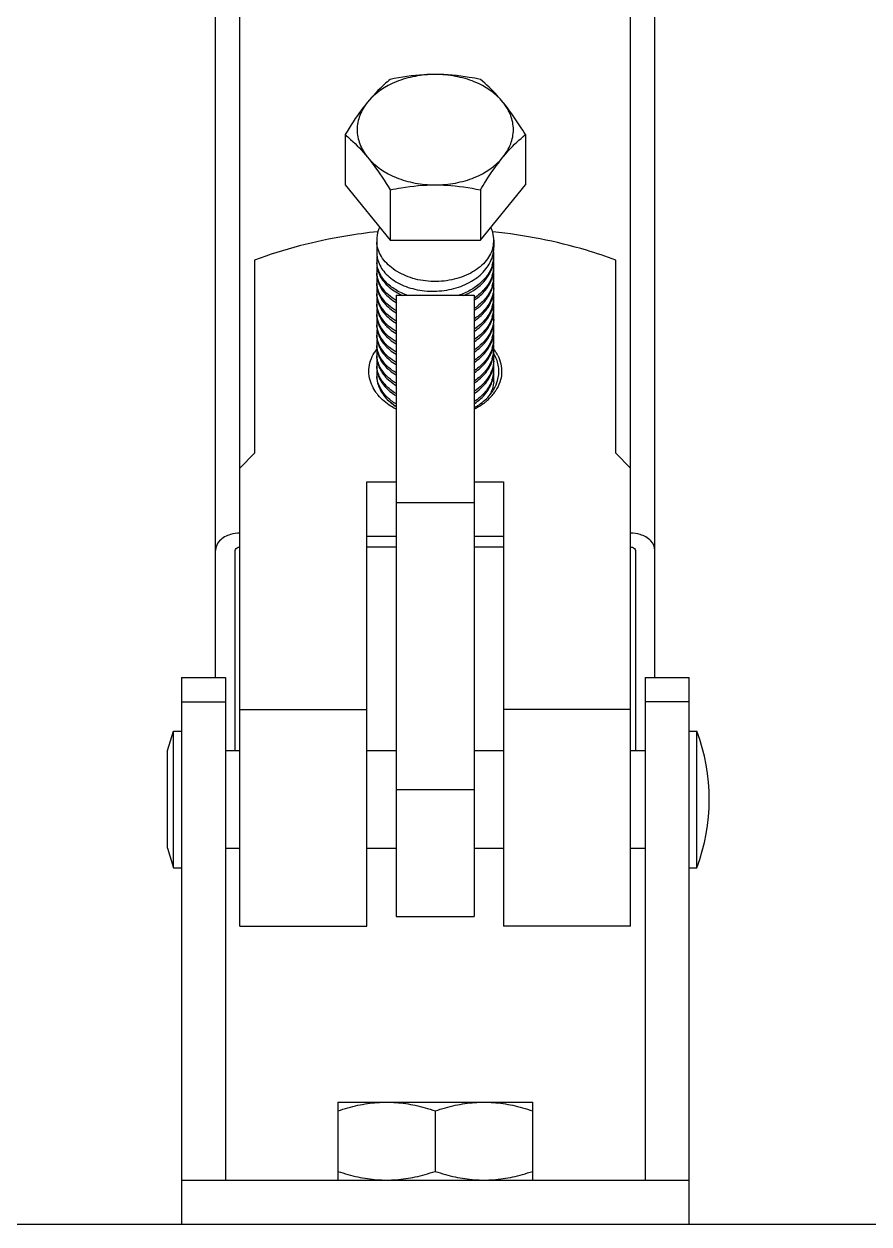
# Model space of a CAD drawing. Extents: x 921423 to 1291758, y 534425 to 1049953.
# Drawn here: x 1129454 to 1129848, y 853086 to 853646 of the extents above; entities that cross this region are included whole.
import ezdxf

# ---------------------------------------------------------------- set-up
doc = ezdxf.new("R2010")
doc.units = 0
doc.header["$LTSCALE"] = 1000
doc.header["$MEASUREMENT"] = 0
doc.layers.add('02___PRT_ALL_AXES', color=7, linetype='Continuous')

msp = doc.modelspace()

# ---------------------------------------------------------------- linework, layer by layer
at = {"color": 0, "linetype": 'Continuous'}
for p, q in [((1129554.63, 853224.68), (1129554.63, 855745.38)), ((1129736.76, 853224.68), (1129736.76, 855745.38)), ((1129543.25, 853340.79), (1129543.25, 855653.75)), ((1129748.14, 853340.79), (1129748.14, 855653.75)), ((1129603.63, 853570.51), (1129624.66, 853544.75)), ((1129666.72, 853544.75), (1129687.75, 853570.51)), ((1129618.37, 853543.86), (1129618.37, 853539.99)), ((1129624.66, 853544.75), (1129666.72, 853544.75)), ((1129673.01, 853544.75), (1129673.01, 853541.44)), ((1129627.48, 853519), (1129627.48, 853229.24)), ((1129627.48, 853519), (1129663.91, 853519)), ((1129663.91, 853519), (1129663.91, 853229.24)), ((1129613.82, 853224.68), (1129613.82, 853432.07)), ((1129677.57, 853432.07), (1129677.57, 853224.68)), ((1129627.48, 853422.41), (1129663.91, 853422.41)), ((1129552.35, 853306.64), (1129552.35, 853400.02)), ((1129613.82, 853401.63), (1129627.48, 853401.63)), ((1129663.91, 853401.63), (1129677.57, 853401.63)), ((1129739.03, 853400.02), (1129739.03, 853306.64)), ((1129527.31, 853340.79), (1129527.31, 853085.81)), ((1129527.31, 853340.79), (1129547.8, 853340.79)), ((1129547.8, 853340.79), (1129547.8, 853106.3)), ((1129743.59, 853340.79), (1129743.59, 853106.3)), ((1129743.59, 853340.79), (1129764.08, 853340.79)), ((1129764.08, 853085.81), (1129764.08, 853340.79)), ((1129527.31, 853329.32), (1129547.8, 853329.32)), ((1129764.08, 853329.32), (1129743.59, 853329.32)), ((1129554.63, 853325.73), (1129613.82, 853325.73)), ((1129736.76, 853325.73), (1129677.57, 853325.73)), ((1129627.48, 853288.43), (1129663.91, 853288.43)), ((1129627.48, 853229.24), (1129663.91, 853229.24)), ((1129554.63, 853224.68), (1129613.82, 853224.68)), ((1129736.76, 853224.68), (1129677.57, 853224.68)), ((1129527.31, 853106.3), (1129764.08, 853106.3)), ((1128927.18, 853085.81), (1132973.83, 853085.81)), ((1129527.31, 853085.81), (1129764.08, 853085.81))]:
    msp.add_line(p, q, dxfattribs=at)
for centre, radius, start, end in [((1129657.82, 853541.5), 15.2, 345.7645, 352.4655), ((1129658.17, 853541.45), 14.85, 352.4737, 359.9828), ((1129658.17, 853537.57), 14.85, 0.0172, 7.5233), ((1129631.07, 853539.03), 12.69, 180.0261, 188.8221), ((1129631.07, 853535.16), 12.69, 171.1842, 179.9741), ((1129630.97, 853535.17), 12.59, 180.0047, 184.3398), ((1129631.07, 853534.2), 12.69, 180.0258, 188.7806), ((1129631.43, 853539.09), 13.06, 188.8281, 195.331), ((1129631.68, 853539.16), 13.32, 195.318, 196.4116), ((1129657.44, 853541.59), 15.59, 342.5053, 345.7688), ((1129657.62, 853537.67), 15.4, 342.4874, 350.6008), ((1129657.82, 853536.67), 15.2, 345.765, 352.4755), ((1129658.05, 853537.6), 14.96, 350.6285, 356.2824), ((1129658.17, 853532.75), 14.85, 0.0173, 7.5331), ((1129658.17, 853536.62), 14.85, 352.4838, 359.9829), ((1129658.26, 853537.58), 14.75, 356.2903, 359.9967), ((1129631.07, 853530.33), 12.69, 171.1421, 179.9737), ((1129630.97, 853530.34), 12.59, 180.0047, 184.3389), ((1129631.07, 853529.38), 12.69, 180.0259, 188.8006), ((1129631.43, 853534.26), 13.06, 188.7878, 195.4437), ((1129631.68, 853534.33), 13.32, 195.4298, 196.4011), ((1129657.44, 853536.76), 15.59, 342.506, 345.7693), ((1129657.62, 853532.84), 15.4, 342.4882, 350.5962), ((1129657.82, 853531.84), 15.2, 345.7661, 352.4791), ((1129658.05, 853532.77), 14.96, 350.6239, 356.2823), ((1129658.17, 853527.92), 14.85, 0.0173, 7.5369), ((1129658.17, 853531.79), 14.85, 352.4874, 359.9829), ((1129658.26, 853532.75), 14.75, 356.2903, 359.9967), ((1129631.07, 853525.5), 12.69, 171.1623, 179.9738), ((1129630.97, 853525.51), 12.59, 180.0047, 184.3393), ((1129631.06, 853524.55), 12.69, 180.0256, 188.7306), ((1129631.43, 853529.43), 13.06, 188.8073, 195.3901), ((1129631.68, 853529.5), 13.32, 195.3767, 196.4046), ((1129657.42, 853527.11), 15.6, 342.4507, 345.7485), ((1129657.44, 853531.93), 15.59, 342.5088, 345.7705), ((1129657.62, 853528.02), 15.4, 342.491, 350.6057), ((1129657.82, 853527.01), 15.19, 345.7447, 352.2927), ((1129658.05, 853527.94), 14.96, 350.6334, 356.2824), ((1129658.16, 853526.96), 14.85, 352.3003, 359.9825), ((1129658.17, 853523.09), 14.84, 0.0162, 7.3444), ((1129658.26, 853527.92), 14.75, 356.2904, 359.9967), ((1129658.25, 853523.09), 14.76, 356.2871, 359.9968), ((1129631.07, 853520.67), 12.69, 171.0902, 179.9732), ((1129630.97, 853520.68), 12.59, 180.0048, 184.3375), ((1129631.07, 853519.72), 12.69, 180.026, 188.81), ((1129631.07, 853515.84), 12.69, 171.172, 179.9739), ((1129631.47, 853524.61), 13.1, 188.7459, 196.4145), ((1129631.43, 853519.77), 13.06, 188.8163, 195.3571), ((1129641.75, 853544.58), 28.03, 240.8611, 246.0888), ((1129648.99, 853539.97), 26.8, 304.0219, 305.4569), ((1129649.15, 853538.77), 26.52, 304.0158, 306.628), ((1129657.44, 853522.27), 15.59, 342.5162, 345.7074), ((1129657.82, 853522.18), 15.2, 345.7024, 352.5014), ((1129658.05, 853518.28), 14.96, 350.6455, 356.2829), ((1129658.17, 853518.26), 14.85, 0.0174, 7.5599), ((1129658.17, 853517.3), 14.85, 352.4728, 359.9828), ((1129658.17, 853522.13), 14.84, 352.5103, 359.983), ((1129658.26, 853518.26), 14.75, 356.2908, 359.9967), ((1129630.97, 853515.85), 12.59, 180.0047, 184.3395), ((1129631.07, 853514.89), 12.69, 180.0261, 188.8208), ((1129631.07, 853511.01), 12.69, 171.1822, 179.9739), ((1129631.43, 853514.95), 13.06, 188.8271, 195.3744), ((1129631.68, 853519.84), 13.32, 195.3439, 196.408), ((1129631.68, 853515.01), 13.32, 195.3611, 196.4085), ((1129649.58, 853534.3), 25.78, 303.9761, 309.7942), ((1129657.62, 853518.36), 15.4, 342.4982, 350.6179), ((1129657.44, 853517.44), 15.59, 342.5012, 345.7673), ((1129657.82, 853517.35), 15.2, 345.763, 352.4646), ((1129658.05, 853513.45), 14.96, 350.6081, 356.282), ((1129658.17, 853513.43), 14.85, 0.0171, 7.5219), ((1129658.17, 853512.47), 14.85, 352.484, 359.9829), ((1129658.26, 853513.43), 14.75, 356.2901, 359.9967), ((1129630.97, 853511.02), 12.59, 180.0047, 184.3394), ((1129631.06, 853510.06), 12.69, 180.0244, 188.5938), ((1129631.07, 853506.18), 12.7, 170.9624, 179.9731), ((1129630.97, 853506.19), 12.59, 180.0047, 184.3399), ((1129631.42, 853510.11), 13.05, 188.6018, 195.319), ((1129631.68, 853510.18), 13.32, 195.3053, 196.412), ((1129657.62, 853513.53), 15.4, 342.4834, 350.5805), ((1129657.44, 853512.61), 15.59, 342.5129, 345.7612), ((1129657.82, 853512.52), 15.2, 345.7567, 352.4756), ((1129658.17, 853508.6), 14.85, 0.0173, 7.5336), ((1129658.17, 853507.64), 14.84, 352.7047, 359.9841), ((1129658.26, 853508.6), 14.75, 356.2905, 359.9967), ((1129631.07, 853505.23), 12.69, 180.0261, 188.8286), ((1129631.07, 853501.35), 12.69, 171.1905, 179.974), ((1129630.97, 853501.36), 12.59, 180.0047, 184.3399), ((1129631.07, 853500.4), 12.69, 180.0262, 188.8331), ((1129631.43, 853505.29), 13.06, 188.8345, 195.3262), ((1129631.68, 853505.35), 13.32, 195.3132, 196.4121), ((1129657.44, 853507.78), 15.59, 342.5097, 345.7713), ((1129657.62, 853503.87), 15.4, 342.492, 350.5559), ((1129657.82, 853507.69), 15.19, 345.7662, 352.6946), ((1129657.82, 853502.86), 15.2, 345.7651, 352.4335), ((1129658.05, 853503.79), 14.96, 350.5832, 356.2821), ((1129658.16, 853503.77), 14.85, 0.0178, 7.7481), ((1129658.17, 853502.81), 14.85, 352.4415, 359.9826), ((1129658.17, 853498.94), 14.84, 0.017, 7.4911), ((1129658.26, 853503.77), 14.75, 356.2903, 359.9967), ((1129631.07, 853496.52), 12.69, 171.1948, 179.9741), ((1129630.97, 853496.53), 12.59, 180.0047, 184.3399), ((1129631.07, 853495.57), 12.69, 180.0263, 188.8502), ((1129631.43, 853500.46), 13.06, 188.839, 195.3291), ((1129631.68, 853500.52), 13.32, 195.3162, 196.4116), ((1129657.44, 853502.96), 15.59, 342.5047, 345.7693), ((1129657.62, 853499.04), 15.4, 342.4869, 350.5608), ((1129657.82, 853498.03), 15.2, 345.7634, 352.4502), ((1129658.05, 853498.96), 14.96, 350.5882, 356.2819), ((1129658.17, 853497.98), 14.85, 352.4583, 359.9827), ((1129658.17, 853494.11), 14.84, 0.0171, 7.5078), ((1129658.26, 853498.95), 14.75, 356.29, 359.9967), ((1129634.44, 853481.76), 20.12, 142.3489, 148.6008), ((1129631.07, 853491.69), 12.69, 171.2117, 179.9742), ((1129630.97, 853491.7), 12.59, 180.0047, 184.3399), ((1129631.08, 853490.74), 12.7, 180.0275, 189.1378), ((1129631.43, 853495.63), 13.06, 188.8559, 195.3165), ((1129631.68, 853495.69), 13.32, 195.3037, 196.4098), ((1129657.42, 853493.3), 15.61, 342.4474, 345.7479), ((1129657.44, 853498.13), 15.59, 342.5016, 345.7678), ((1129657.62, 853494.21), 15.4, 342.4839, 350.5731), ((1129657.82, 853493.2), 15.2, 345.744, 352.2642), ((1129658.05, 853494.13), 14.96, 350.6006, 356.2819), ((1129658.16, 853493.15), 14.85, 352.2715, 359.9822), ((1129658.17, 853489.28), 14.84, 0.0161, 7.3158), ((1129656.35, 853481.32), 20.87, 36.2144, 37.3583), ((1129658.26, 853494.12), 14.75, 356.29, 359.9967), ((1129658.25, 853489.29), 14.76, 356.2864, 359.9968), ((1129657.01, 853482.5), 18.5, 25.7842, 30.2173), ((1129656.63, 853481.52), 20.53, 35.2732, 36.2138), ((1129657.36, 853482.03), 19.64, 30.3926, 35.3016), ((1129658.29, 853482.58), 18.56, 26.9541, 30.3712), ((1129631.06, 853486.87), 12.68, 171.5074, 179.9763), ((1129630.97, 853486.87), 12.6, 180.0045, 184.3461), ((1129631.07, 853485.91), 12.69, 180.0259, 188.8163), ((1129631.07, 853482.04), 12.69, 171.1784, 179.9739), ((1129631.43, 853485.97), 13.06, 188.8225, 195.3423), ((1129631.48, 853490.81), 13.11, 189.1519, 196.4725), ((1129657.44, 853488.47), 15.59, 342.5002, 345.767), ((1129657.82, 853488.37), 15.2, 345.7626, 352.4593), ((1129658.05, 853484.47), 14.96, 350.5997, 356.2819), ((1129658.17, 853488.32), 14.85, 352.4674, 359.9827), ((1129658.17, 853483.49), 14.85, 352.4768, 359.9828), ((1129658.17, 853484.45), 14.85, 0.0171, 7.5167), ((1129658.26, 853484.46), 14.75, 356.29, 359.9967), ((1129630.92, 853482.04), 12.54, 180.0004, 181.3615), ((1129630.94, 853482.04), 12.57, 181.3612, 181.7508), ((1129630.97, 853482.04), 12.59, 181.751, 182.8386), ((1129631.01, 853482.05), 12.63, 182.8389, 184.3369), ((1129632.08, 853481.65), 13.71, 182.4041, 185.3847), ((1129632.15, 853481.66), 13.78, 185.3863, 188.5573), ((1129632.25, 853481.68), 13.88, 188.5565, 189.7372), ((1129632.61, 853481.74), 14.25, 189.7635, 196.3232), ((1129631.68, 853486.03), 13.32, 195.3291, 196.4048), ((1129631.82, 853486.08), 13.47, 196.4057, 197.9066), ((1129657.11, 853484.71), 15.93, 340.3906, 342.5035), ((1129657.32, 853484.64), 15.72, 342.5059, 343.6314), ((1129657.51, 853484.58), 15.52, 343.6293, 345.8256), ((1129657.51, 853483.62), 15.52, 343.6331, 345.7762), ((1129657.77, 853484.52), 15.24, 345.8222, 350.5981), ((1129657.66, 853483.58), 15.36, 345.779, 346.5707), ((1129657.83, 853483.54), 15.18, 346.5629, 352.0348), ((1129658.01, 853483.51), 15.01, 352.0459, 352.4859), ((1129658.19, 853479.96), 14.83, 0.0024, 7.7076), ((1129658.04, 853479.61), 14.97, 6.4782, 7.5176), ((1129658.15, 853479.97), 14.86, 355.0066, 356.2884), ((1129658.19, 853479.96), 14.83, 356.2883, 358.4923), ((1129658.22, 853479.96), 14.79, 359.2944, 359.9935), ((1129658.21, 853479.96), 14.8, 358.4929, 359.2944), ((1129634.99, 853485.81), 20.81, 215.7862, 218.0548), ((1129635.57, 853486.26), 21.54, 218.0525, 219.8785), ((1129633.4, 853481.98), 15.06, 196.3538, 204.7791), ((1129632.65, 853482.51), 14.34, 198.9126, 207.9645), ((1129633.44, 853482.92), 15.24, 207.9029, 209.9247), ((1129655.56, 853485.48), 20.27, 321.0855, 326.5693), ((1129655.82, 853486.25), 21.54, 317.7004, 324.3228), ((1129656.33, 853484.96), 19.34, 326.6074, 327.368), ((1129656.58, 853484.79), 19.04, 327.3662, 328.8166), ((1129656.84, 853484.64), 18.74, 328.8185, 329.5914), ((1129656.98, 853484.55), 18.57, 329.5918, 330.0556), ((1129656.75, 853485.55), 20.37, 324.3797, 325.1795), ((1129657.02, 853485.36), 20.04, 325.1775, 326.7079), ((1129657.3, 853485.18), 19.71, 326.7099, 327.5282), ((1129639.42, 853486.39), 22.7, 229.2088, 231.6793), ((1129638.87, 853486.85), 22.6, 231.1281, 233.6248), ((1129640.58, 853487.88), 24.59, 231.7276, 237.6054), ((1129639.97, 853488.37), 24.48, 233.6672, 239.1115), ((1129651.47, 853490.89), 27.91, 305.2617, 306.9792), ((1129652.21, 853489.93), 26.7, 306.966, 310.4677), ((1129653.57, 853488.35), 24.61, 310.4384, 316.1426), ((1129654.71, 853487.22), 23.01, 316.19, 317.7487)]:
    msp.add_arc(centre, radius, start, end, dxfattribs=at)
for points, knots in [([(1129632.8, 853518.96), (1129630.82, 853519.65), (1129627.14, 853521.34), (1129622.56, 853524.93), (1129619.45, 853529.29), (1129618.53, 853532.6), (1129618.41, 853534.21)], [0, 0, 0, 0, 0.284949, 0.545175, 0.781019, 1, 1, 1, 1]), ([(1129618.9, 853535.39), (1129619.54, 853533.25), (1129622.08, 853529), (1129628.3, 853524.36), (1129636.31, 853521.44), (1129645.31, 853520.55), (1129654.36, 853521.78), (1129662.5, 853525.05), (1129668.9, 853530.09), (1129671.58, 853534.61), (1129672.31, 853536.9)], [0, 0, 0, 0, 0.1028, 0.219577, 0.350442, 0.49027, 0.631417, 0.766201, 0.889254, 1, 1, 1, 1]), ([(1129627.4, 853516.63), (1129624.95, 853518.1), (1129621.66, 853520.89), (1129619.07, 853525.66), (1129618.5, 853528.16), (1129618.41, 853529.38)], [0, 0, 0, 0, 0.531925, 0.771628, 1, 1, 1, 1]), ([(1129618.9, 853530.57), (1129619.53, 853528.44), (1129622.04, 853524.22), (1129625.9, 853521.32), (1129628.1, 853520.09)], [0, 0, 0, 0, 0.46845, 1, 1, 1, 1]), ([(1129672.31, 853533.04), (1129671.81, 853531.47), (1129670.27, 853528.38), (1129666.69, 853524.4), (1129661.99, 853521.14), (1129658.38, 853519.57), (1129656.47, 853518.93)], [0, 0, 0, 0, 0.224612, 0.465352, 0.724449, 1, 1, 1, 1]), ([(1129659.04, 853518.94), (1129662.15, 853520.28), (1129667.7, 853523.7), (1129671.41, 853529.23), (1129672.31, 853532.07)], [0, 0, 0, 0, 0.53219, 1, 1, 1, 1]), ([(1129627.41, 853511.8), (1129624.95, 853513.27), (1129621.66, 853516.06), (1129619.07, 853520.83), (1129618.5, 853523.33), (1129618.41, 853524.55)], [0, 0, 0, 0, 0.531924, 0.771627, 1, 1, 1, 1]), ([(1129618.9, 853525.74), (1129619.5, 853523.72), (1129621.81, 853519.72), (1129625.37, 853516.88), (1129627.41, 853515.66)], [0, 0, 0, 0, 0.470184, 1, 1, 1, 1]), ([(1129672.31, 853528.21), (1129671.69, 853526.25), (1129669.57, 853522.39), (1129666.36, 853519.44), (1129664.53, 853518.14)], [0, 0, 0, 0, 0.477761, 1, 1, 1, 1]), ([(1129664.97, 853517.49), (1129666.69, 853518.77), (1129669.72, 853521.66), (1129671.71, 853525.37), (1129672.31, 853527.25)], [0, 0, 0, 0, 0.521279, 1, 1, 1, 1]), ([(1129672.31, 853523.38), (1129671.78, 853521.71), (1129670.08, 853518.39), (1129667.53, 853515.71), (1129666.08, 853514.5)], [0, 0, 0, 0, 0.48128, 1, 1, 1, 1]), ([(1129627.4, 853506.97), (1129624.95, 853508.44), (1129621.66, 853511.24), (1129619.07, 853516.01), (1129618.5, 853518.5), (1129618.41, 853519.73)], [0, 0, 0, 0, 0.531915, 0.771618, 1, 1, 1, 1]), ([(1129618.9, 853520.91), (1129619.5, 853518.89), (1129621.81, 853514.89), (1129625.37, 853512.05), (1129627.4, 853510.84)], [0, 0, 0, 0, 0.470189, 1, 1, 1, 1]), ([(1129666.59, 853513.97), (1129667.92, 853515.14), (1129670.25, 853517.71), (1129671.8, 853520.83), (1129672.3, 853522.4)], [0, 0, 0, 0, 0.517488, 1, 1, 1, 1]), ([(1129672.98, 853522.14), (1129672.84, 853519.92), (1129671.45, 853515.33), (1129668.4, 853511.7), (1129666.59, 853510.11)], [0, 0, 0, 0, 0.478758, 1, 1, 1, 1]), ([(1129667.1, 853509.61), (1129668.31, 853510.74), (1129670.42, 853513.19), (1129671.84, 853516.11), (1129672.31, 853517.59)], [0, 0, 0, 0, 0.516175, 1, 1, 1, 1]), ([(1129627.4, 853502.14), (1129624.95, 853503.61), (1129621.66, 853506.4), (1129619.07, 853511.18), (1129618.5, 853513.67), (1129618.41, 853514.9)], [0, 0, 0, 0, 0.531925, 0.771625, 1, 1, 1, 1]), ([(1129618.9, 853516.08), (1129619.5, 853514.06), (1129621.81, 853510.06), (1129625.37, 853507.22), (1129627.4, 853506)], [0, 0, 0, 0, 0.47018, 1, 1, 1, 1]), ([(1129663.97, 853511.95), (1129664.2, 853512.11), (1129665.1, 853512.74), (1129665.97, 853513.43), (1129666.59, 853513.97)], [0, 0, 0, 0, 0.254157, 1, 1, 1, 1]), ([(1129672.31, 853513.73), (1129671.66, 853511.67), (1129669.39, 853507.63), (1129665.94, 853504.59), (1129663.98, 853503.27)], [0, 0, 0, 0, 0.476588, 1, 1, 1, 1]), ([(1129663.98, 853502.3), (1129665.94, 853503.63), (1129669.39, 853506.66), (1129671.66, 853510.7), (1129672.31, 853512.76)], [0, 0, 0, 0, 0.523421, 1, 1, 1, 1]), ([(1129627.4, 853497.31), (1129624.95, 853498.78), (1129621.66, 853501.58), (1129619.07, 853506.35), (1129618.5, 853508.84), (1129618.41, 853510.07)], [0, 0, 0, 0, 0.531928, 0.771625, 1, 1, 1, 1]), ([(1129618.9, 853511.25), (1129619.5, 853509.23), (1129621.81, 853505.23), (1129625.37, 853502.39), (1129627.4, 853501.18)], [0, 0, 0, 0, 0.470176, 1, 1, 1, 1]), ([(1129618.9, 853506.42), (1129619.5, 853504.4), (1129621.81, 853500.4), (1129625.37, 853497.56), (1129627.41, 853496.35)], [0, 0, 0, 0, 0.470172, 1, 1, 1, 1]), ([(1129666.59, 853510.11), (1129666.38, 853509.93), (1129665.54, 853509.21), (1129664.66, 853508.55), (1129663.97, 853508.09)], [0, 0, 0, 0, 0.245893, 1, 1, 1, 1]), ([(1129663.98, 853507.13), (1129664.26, 853507.32), (1129665.35, 853508.09), (1129666.38, 853508.93), (1129667.1, 853509.61)], [0, 0, 0, 0, 0.254915, 1, 1, 1, 1]), ([(1129672.31, 853508.89), (1129671.66, 853506.84), (1129669.39, 853502.79), (1129665.94, 853499.76), (1129663.98, 853498.44)], [0, 0, 0, 0, 0.476579, 1, 1, 1, 1]), ([(1129663.98, 853497.47), (1129665.94, 853498.8), (1129669.39, 853501.83), (1129671.66, 853505.88), (1129672.31, 853507.93)], [0, 0, 0, 0, 0.523412, 1, 1, 1, 1]), ([(1129672.98, 853507.65), (1129672.9, 853506.32), (1129672.35, 853503.62), (1129669.79, 853498.44), (1129666.48, 853495.3), (1129663.98, 853493.61)], [0, 0, 0, 0, 0.232557, 0.47421, 1, 1, 1, 1]), ([(1129627.41, 853492.48), (1129624.95, 853493.95), (1129621.66, 853496.75), (1129619.07, 853501.52), (1129618.5, 853504.01), (1129618.41, 853505.24)], [0, 0, 0, 0, 0.531934, 0.771628, 1, 1, 1, 1]), ([(1129627.4, 853487.65), (1129624.95, 853489.12), (1129621.66, 853491.92), (1129619.07, 853496.69), (1129618.5, 853499.18), (1129618.41, 853500.41)], [0, 0, 0, 0, 0.531934, 0.771628, 1, 1, 1, 1]), ([(1129618.9, 853501.59), (1129619.5, 853499.57), (1129621.81, 853495.57), (1129625.37, 853492.73), (1129627.4, 853491.52)], [0, 0, 0, 0, 0.470172, 1, 1, 1, 1]), ([(1129663.98, 853492.64), (1129665.94, 853493.97), (1129669.39, 853497), (1129671.66, 853501.05), (1129672.31, 853503.1)], [0, 0, 0, 0, 0.523413, 1, 1, 1, 1]), ([(1129627.4, 853482.82), (1129624.95, 853484.29), (1129621.66, 853487.09), (1129619.07, 853491.86), (1129618.5, 853494.35), (1129618.41, 853495.58)], [0, 0, 0, 0, 0.531935, 0.77163, 1, 1, 1, 1]), ([(1129618.9, 853496.76), (1129619.5, 853494.74), (1129621.81, 853490.74), (1129625.37, 853487.9), (1129627.4, 853486.69)], [0, 0, 0, 0, 0.470174, 1, 1, 1, 1]), ([(1129672.31, 853499.24), (1129671.66, 853497.18), (1129669.39, 853493.14), (1129665.94, 853490.1), (1129663.98, 853488.78)], [0, 0, 0, 0, 0.476587, 1, 1, 1, 1]), ([(1129663.98, 853487.81), (1129665.94, 853489.14), (1129669.39, 853492.17), (1129671.66, 853496.22), (1129672.31, 853498.27)], [0, 0, 0, 0, 0.523415, 1, 1, 1, 1]), ([(1129616.37, 853476.56), (1129615.21, 853478.98), (1129614, 853484.55), (1129615.84, 853489.92), (1129617.26, 853492.25)], [0, 0, 0, 0, 0.496527, 1, 1, 1, 1]), ([(1129627.4, 853477.99), (1129624.95, 853479.47), (1129621.66, 853482.26), (1129619.07, 853487.03), (1129618.5, 853489.52), (1129618.41, 853490.75)], [0, 0, 0, 0, 0.531934, 0.771631, 1, 1, 1, 1]), ([(1129618.9, 853491.93), (1129619.5, 853489.91), (1129621.81, 853485.91), (1129625.37, 853483.08), (1129627.4, 853481.86)], [0, 0, 0, 0, 0.470176, 1, 1, 1, 1]), ([(1129672.31, 853494.41), (1129671.66, 853492.35), (1129669.39, 853488.31), (1129665.94, 853485.27), (1129663.98, 853483.95)], [0, 0, 0, 0, 0.476585, 1, 1, 1, 1]), ([(1129663.98, 853482.99), (1129665.94, 853484.31), (1129669.39, 853487.34), (1129671.66, 853491.39), (1129672.31, 853493.44)], [0, 0, 0, 0, 0.523417, 1, 1, 1, 1]), ([(1129672.31, 853489.58), (1129671.66, 853487.52), (1129669.39, 853483.48), (1129665.94, 853480.45), (1129663.98, 853479.12)], [0, 0, 0, 0, 0.476583, 1, 1, 1, 1]), ([(1129674.77, 853479.31), (1129675.28, 853481.14), (1129675.63, 853485.05), (1129674.51, 853488.81), (1129673.68, 853490.55)], [0, 0, 0, 0, 0.495789, 1, 1, 1, 1]), ([(1129674.83, 853490.99), (1129676.1, 853488.48), (1129677.47, 853482.64), (1129675.46, 853477.01), (1129673.93, 853474.6)], [0, 0, 0, 0, 0.4965, 1, 1, 1, 1]), ([(1129619.32, 853482.04), (1129619.19, 853482.35), (1129618.75, 853483.61), (1129618.49, 853484.93), (1129618.41, 853485.92)], [0, 0, 0, 0, 0.254035, 1, 1, 1, 1]), ([(1129618.91, 853487.09), (1129619.5, 853485.07), (1129621.83, 853481.06), (1129625.4, 853478.22), (1129627.44, 853477.01)], [0, 0, 0, 0, 0.470105, 1, 1, 1, 1]), ([(1129663.95, 853478.13), (1129665.92, 853479.46), (1129669.37, 853482.49), (1129671.65, 853486.54), (1129672.3, 853488.6)], [0, 0, 0, 0, 0.523464, 1, 1, 1, 1]), ([(1129672.98, 853488.33), (1129672.9, 853487), (1129672.34, 853484.29), (1129669.78, 853479.1), (1129666.46, 853475.96), (1129663.95, 853474.27)], [0, 0, 0, 0, 0.232505, 0.474134, 1, 1, 1, 1]), ([(1129663.98, 853473.33), (1129665.94, 853474.65), (1129669.39, 853477.68), (1129671.66, 853481.73), (1129672.31, 853483.78)], [0, 0, 0, 0, 0.523421, 1, 1, 1, 1]), ([(1129619.08, 853477.86), (1129618.99, 853478.13), (1129618.66, 853479.18), (1129618.47, 853480.27), (1129618.41, 853481.09)], [0, 0, 0, 0, 0.252988, 1, 1, 1, 1]), ([(1129619.01, 853481.94), (1129619.64, 853479.98), (1129621.95, 853476.13), (1129625.43, 853473.38), (1129627.4, 853472.2)], [0, 0, 0, 0, 0.470876, 1, 1, 1, 1]), ([(1129627.44, 853473.14), (1129625.6, 853474.24), (1129622.33, 853476.77), (1129620.03, 853480.25), (1129619.32, 853482.04)], [0, 0, 0, 0, 0.527301, 1, 1, 1, 1]), ([(1129672.12, 853479.36), (1129671.43, 853477.41), (1129669.17, 853473.61), (1129665.86, 853470.73), (1129663.98, 853469.46)], [0, 0, 0, 0, 0.477487, 1, 1, 1, 1]), ([(1129663.98, 853468.5), (1129665.99, 853469.85), (1129669.51, 853472.96), (1129671.78, 853477.14), (1129672.4, 853479.25)], [0, 0, 0, 0, 0.523877, 1, 1, 1, 1]), ([(1129627.48, 853465.88), (1129626.64, 853466.31), (1129623.53, 853468.08), (1129620.73, 853470.43), (1129619.04, 853472.45)], [0, 0, 0, 0, 0.263547, 1, 1, 1, 1]), ([(1129619.72, 853475.67), (1129619.88, 853475.3), (1129620.58, 853473.81), (1129621.52, 853472.43), (1129622.33, 853471.48)], [0, 0, 0, 0, 0.242691, 1, 1, 1, 1]), ([(1129627.4, 853468.34), (1129626.63, 853468.8), (1129623.85, 853470.67), (1129621.46, 853473.19), (1129620.24, 853475.32)], [0, 0, 0, 0, 0.268013, 1, 1, 1, 1]), ([(1129663.97, 853466.65), (1129664.7, 853467.07), (1129667.41, 853468.75), (1129669.85, 853470.91), (1129671.33, 853472.74)], [0, 0, 0, 0, 0.262319, 1, 1, 1, 1]), ([(1129622.33, 853471.48), (1129622.51, 853471.28), (1129623.25, 853470.5), (1129624.05, 853469.77), (1129624.69, 853469.26)], [0, 0, 0, 0, 0.244707, 1, 1, 1, 1]), ([(1129550.17, 853407.42), (1129548.3, 853406.86), (1129544.97, 853405.18), (1129543.25, 853401.63), (1129543.25, 853400.02)], [0, 0, 0, 0, 0.547859, 1, 1, 1, 1]), ([(1129748.14, 853400.02), (1129748.14, 853401.63), (1129746.42, 853405.18), (1129743.09, 853406.86), (1129741.22, 853407.42)], [0, 0, 0, 0, 0.452141, 1, 1, 1, 1]), ([(1129552.35, 853400.02), (1129552.35, 853400.7), (1129553.39, 853401.53), (1129554.34, 853401.63), (1129554.63, 853401.63)], [0, 0, 0, 0, 0.70154, 1, 1, 1, 1]), ([(1129736.76, 853401.63), (1129737.05, 853401.63), (1129737.99, 853401.53), (1129739.03, 853400.7), (1129739.03, 853400.02)], [0, 0, 0, 0, 0.29846, 1, 1, 1, 1])]:
    msp.add_open_spline(points, degree=3, knots=knots, dxfattribs=at)
for points in [[(1129672.96, 853478.67), (1129672.86, 853477.58), (1129672.64, 853476.48), (1129672.31, 853475.43)], [(1129673.08, 853475.28), (1129673.8, 853476.54), (1129674.39, 853477.91), (1129674.77, 853479.31)], [(1129618.11, 853473.64), (1129617.45, 853474.56), (1129616.86, 853475.54), (1129616.37, 853476.56)], [(1129672.31, 853475.43), (1129672.03, 853474.53), (1129671.66, 853473.64), (1129671.22, 853472.8)], [(1129622.33, 853471.48), (1129623.02, 853470.66), (1129623.78, 853469.9), (1129624.59, 853469.2)], [(1129667.59, 853468.1), (1129666.45, 853467.3), (1129665.26, 853466.58), (1129664.02, 853465.94)], [(1129554.63, 853408.07), (1129553.13, 853408.07), (1129551.61, 853407.86), (1129550.17, 853407.42)], [(1129741.22, 853407.42), (1129739.78, 853407.86), (1129738.26, 853408.07), (1129736.76, 853408.07)]]:
    msp.add_open_spline(points, degree=3, dxfattribs=at)
at = {"layer": '02___PRT_ALL_AXES', "color": 0, "linetype": 'Continuous'}
for p, q in [((1129603.63, 853593.97), (1129603.63, 853570.51)), ((1129687.75, 853593.97), (1129687.75, 853570.51)), ((1129624.66, 853568.21), (1129624.66, 853544.75)), ((1129666.72, 853568.21), (1129666.72, 853544.75)), ((1129618.37, 853543.86), (1129618.37, 853539.03)), ((1129673.01, 853544.75), (1129673.01, 853541.44)), ((1129561.46, 853535.46), (1129561.46, 853445.31)), ((1129729.93, 853445.31), (1129729.93, 853535.46)), ((1129561.46, 853445.31), (1129554.63, 853438.41)), ((1129736.76, 853438.41), (1129729.93, 853445.31)), ((1129613.82, 853432.07), (1129627.48, 853432.07)), ((1129663.91, 853432.07), (1129677.57, 853432.07)), ((1129613.82, 853406.64), (1129627.48, 853406.64)), ((1129663.91, 853406.64), (1129677.57, 853406.64)), ((1129520.8, 853306.64), (1129523.67, 853315.75)), ((1129523.67, 853252), (1129523.67, 853315.75)), ((1129523.67, 853315.75), (1129527.31, 853315.75)), ((1129764.08, 853315.75), (1129767.72, 853315.75)), ((1129767.72, 853252), (1129767.72, 853315.75)), ((1129520.8, 853261.11), (1129520.8, 853306.64)), ((1129547.8, 853306.64), (1129554.63, 853306.64)), ((1129613.82, 853306.64), (1129627.48, 853306.64)), ((1129663.91, 853306.64), (1129677.57, 853306.64)), ((1129736.76, 853306.64), (1129743.59, 853306.64)), ((1129520.8, 853261.11), (1129523.67, 853252)), ((1129547.8, 853261.11), (1129554.63, 853261.11)), ((1129613.82, 853261.11), (1129627.48, 853261.11)), ((1129663.91, 853261.11), (1129677.57, 853261.11)), ((1129736.76, 853261.11), (1129743.59, 853261.11)), ((1129523.67, 853252), (1129527.31, 853252)), ((1129764.08, 853252), (1129767.72, 853252)), ((1129600.26, 853142.65), (1129600.26, 853106.3)), ((1129600.26, 853142.65), (1129691.13, 853142.65)), ((1129691.13, 853106.3), (1129691.13, 853142.65)), ((1129645.69, 853138.59), (1129645.69, 853110.36))]:
    msp.add_line(p, q, dxfattribs=at)
for centre, radius, start, end in [((1129632.01, 853544.76), 13.64, 180.0035, 183.7174), ((1129658.71, 853544.86), 14.32, 344.2932, 346.4117), ((1129659.1, 853544.77), 13.91, 346.3827, 359.9215), ((1129682.41, 853283.88), 91.06, 339.5127, 20.4873)]:
    msp.add_arc(centre, radius, start, end, dxfattribs=at)
for points, knots in [([(1129645.69, 853622.02), (1129642.54, 853622.02), (1129636.3, 853621.45), (1129625.09, 853618.24), (1129617.59, 853613.36), (1129614.15, 853609.15)], [0, 0, 0, 0, 0.270899, 0.532809, 1, 1, 1, 1]), ([(1129624.66, 853619.72), (1129623.79, 853619.01), (1129620, 853615.77), (1129616.58, 853612.12), (1129614.15, 853609.15)], [0, 0, 0, 0, 0.227749, 1, 1, 1, 1]), ([(1129645.69, 853622.02), (1129643.92, 853622.02), (1129636.86, 853621.81), (1129629.84, 853620.78), (1129624.66, 853619.72)], [0, 0, 0, 0, 0.251885, 1, 1, 1, 1]), ([(1129666.72, 853619.72), (1129665.01, 853620.07), (1129658.07, 853621.36), (1129651, 853622.02), (1129645.69, 853622.02)], [0, 0, 0, 0, 0.248025, 1, 1, 1, 1]), ([(1129677.24, 853609.15), (1129673.8, 853613.36), (1129666.29, 853618.24), (1129655.08, 853621.45), (1129648.85, 853622.02), (1129645.69, 853622.02)], [0, 0, 0, 0, 0.467191, 0.729101, 1, 1, 1, 1]), ([(1129677.24, 853609.15), (1129676.38, 853610.2), (1129673.14, 853613.99), (1129669.52, 853617.44), (1129666.72, 853619.72)], [0, 0, 0, 0, 0.2742, 1, 1, 1, 1]), ([(1129614.15, 853609.15), (1129613.23, 853608.03), (1129609.46, 853603.16), (1129606.09, 853597.99), (1129603.63, 853593.97)], [0, 0, 0, 0, 0.234887, 1, 1, 1, 1]), ([(1129614.15, 853609.15), (1129612.63, 853607.29), (1129610.17, 853603.22), (1129608.83, 853596.27), (1129610.17, 853589.32), (1129612.63, 853585.25), (1129614.15, 853583.39)], [0, 0, 0, 0, 0.257484, 0.5, 0.742516, 1, 1, 1, 1]), ([(1129687.75, 853593.97), (1129686.91, 853595.35), (1129683.64, 853600.56), (1129680.11, 853605.63), (1129677.24, 853609.15)], [0, 0, 0, 0, 0.26296, 1, 1, 1, 1]), ([(1129677.24, 853583.39), (1129678.76, 853585.25), (1129681.22, 853589.32), (1129682.56, 853596.27), (1129681.22, 853603.22), (1129678.76, 853607.29), (1129677.24, 853609.15)], [0, 0, 0, 0, 0.257484, 0.5, 0.742516, 1, 1, 1, 1]), ([(1129603.63, 853593.97), (1129604.51, 853593.25), (1129608.29, 853590.02), (1129611.72, 853586.37), (1129614.15, 853583.39)], [0, 0, 0, 0, 0.227749, 1, 1, 1, 1]), ([(1129677.24, 853583.39), (1129678.1, 853584.45), (1129681.34, 853588.23), (1129684.96, 853591.68), (1129687.75, 853593.97)], [0, 0, 0, 0, 0.2742, 1, 1, 1, 1]), ([(1129614.15, 853583.39), (1129617.59, 853579.17), (1129625.09, 853574.29), (1129636.3, 853571.09), (1129642.54, 853570.51), (1129645.69, 853570.51)], [0, 0, 0, 0, 0.467191, 0.729101, 1, 1, 1, 1]), ([(1129614.15, 853583.39), (1129615.06, 853582.27), (1129618.84, 853577.4), (1129622.2, 853572.23), (1129624.66, 853568.21)], [0, 0, 0, 0, 0.234887, 1, 1, 1, 1]), ([(1129645.69, 853570.51), (1129648.85, 853570.51), (1129655.08, 853571.09), (1129666.29, 853574.29), (1129673.8, 853579.17), (1129677.24, 853583.39)], [0, 0, 0, 0, 0.270899, 0.532809, 1, 1, 1, 1]), ([(1129666.72, 853568.21), (1129667.57, 853569.59), (1129670.84, 853574.81), (1129674.37, 853579.87), (1129677.24, 853583.39)], [0, 0, 0, 0, 0.26296, 1, 1, 1, 1]), ([(1129624.66, 853568.21), (1129626.38, 853568.56), (1129633.32, 853569.85), (1129640.39, 853570.51), (1129645.69, 853570.51)], [0, 0, 0, 0, 0.248025, 1, 1, 1, 1]), ([(1129645.69, 853570.51), (1129647.47, 853570.51), (1129654.53, 853570.3), (1129661.55, 853569.27), (1129666.72, 853568.21)], [0, 0, 0, 0, 0.251885, 1, 1, 1, 1]), ([(1129619.7, 853550.71), (1129619.49, 853550.23), (1129618.73, 853548.34), (1129618.37, 853546.27), (1129618.37, 853544.75)], [0, 0, 0, 0, 0.255771, 1, 1, 1, 1]), ([(1129673.01, 853544.75), (1129673.01, 853545.26), (1129672.9, 853547.3), (1129672.32, 853549.31), (1129671.68, 853550.71)], [0, 0, 0, 0, 0.246881, 1, 1, 1, 1]), ([(1129618.81, 853548.65), (1129613.84, 853548.13), (1129594.37, 853545.49), (1129575.2, 853540.53), (1129561.46, 853535.46)], [0, 0, 0, 0, 0.254647, 1, 1, 1, 1]), ([(1129729.93, 853535.46), (1129725.41, 853537.12), (1129706.76, 853543.31), (1129687.32, 853547.09), (1129672.57, 853548.65)], [0, 0, 0, 0, 0.245009, 1, 1, 1, 1]), ([(1129672.49, 853540.99), (1129671.82, 853538.6), (1129669.02, 853533.88), (1129662.14, 853528.82), (1129653.35, 853525.78), (1129643.66, 853525.08), (1129634.21, 853526.78), (1129626.1, 853530.69), (1129621.12, 853535.71), (1129618.95, 853540.32), (1129618.48, 853542.7), (1129618.4, 853543.87)], [0, 0, 0, 0, 0.10787, 0.229941, 0.365588, 0.508322, 0.649135, 0.779671, 0.895471, 0.948703, 1, 1, 1, 1])]:
    msp.add_open_spline(points, degree=3, knots=knots, dxfattribs=at)
for points, start_tangent, end_tangent in [([(1129600.26, 853138.59), (1129605, 853140.04), (1129609.57, 853141.17), (1129614.06, 853141.98), (1129618.52, 853142.48), (1129622.98, 853142.65)], (0.948683, 0.316228), (1, 0)), ([(1129622.98, 853142.65), (1129627.44, 853142.48), (1129631.9, 853141.98), (1129636.39, 853141.17), (1129640.96, 853140.04), (1129645.69, 853138.59)], (1, -0.000001), (0.948683, -0.316228)), ([(1129645.69, 853138.59), (1129650.43, 853140.04), (1129655, 853141.17), (1129659.49, 853141.98), (1129663.95, 853142.48), (1129668.41, 853142.65)], (0.948683, 0.316228), (1, 0)), ([(1129668.41, 853142.65), (1129672.87, 853142.48), (1129677.33, 853141.98), (1129681.82, 853141.17), (1129686.39, 853140.04), (1129691.13, 853138.59)], (1, -0.000001), (0.948683, -0.316228)), ([(1129600.26, 853110.36), (1129605, 853108.91), (1129609.57, 853107.78), (1129614.06, 853106.97), (1129618.52, 853106.47), (1129622.98, 853106.3)], (0.948683, -0.316228), (1, 0)), ([(1129622.98, 853106.3), (1129627.44, 853106.47), (1129631.9, 853106.97), (1129636.39, 853107.78), (1129640.96, 853108.91), (1129645.69, 853110.36)], (1, 0.000001), (0.948683, 0.316228)), ([(1129645.69, 853110.36), (1129650.43, 853108.91), (1129655, 853107.78), (1129659.49, 853106.97), (1129663.95, 853106.47), (1129668.41, 853106.3)], (0.948683, -0.316228), (1, 0)), ([(1129668.41, 853106.3), (1129672.87, 853106.47), (1129677.33, 853106.97), (1129681.82, 853107.78), (1129686.39, 853108.91), (1129691.13, 853110.36)], (1, 0.000001), (0.948683, 0.316228))]:
    msp.add_spline(points, degree=3, dxfattribs=dict(at, start_tangent=start_tangent, end_tangent=end_tangent))

doc.saveas('drawing.dxf')
